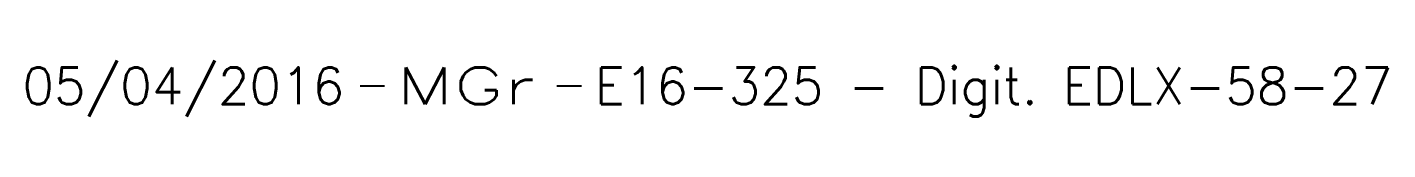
# Model space of a CAD drawing. Header units: millimetres. Extents: x 199000 to 200000, y 53010 to 53616.
# Drawn here: x 199511.48 to 199539.22, y 53010.48 to 53011.62 of the extents above; entities that cross this region are included whole.
import ezdxf
from ezdxf.enums import TextEntityAlignment as Align

# ---------------------------------------------------------------- set-up
doc = ezdxf.new("R2010")
doc.units = ezdxf.units.MM
doc.layers.get('0').update_dxf_attribs({"linetype": 'CONTINUOUS'})
doc.layers.add('M_910', color=7, linetype='CONTINUOUS', plot=False)
doc.styles.get("Standard").update_dxf_attribs({"font": 'romans.shx', "width": 0.85})

# ---------------------------------------------------------------- blocks, each defined once
blk = doc.blocks.new('GIS_MODF')
at = {"color": 0, "linetype": 'Continuous', "flags": 128}
for points in [[(-2.257, -0.012), (-1.757, -0.012)], [(1.758, -0.012), (2.258, -0.012)]]:
    blk.add_lwpolyline(points, dxfattribs=at)
at = {"color": 0, "linetype": 'Continuous'}
blk.add_attdef('DATE', text='', height=0.75, dxfattribs=at).set_placement((-2.583, -0.387), align=Align.RIGHT)
at = {"color": 0, "linetype": 'Continuous', "width": 3.590909}
blk.add_attdef('USER', text='', height=0.75, dxfattribs=at).set_placement((-1.516, -0.387), (1.306, -0.387), align=Align.FIT)
at = {"color": 0, "linetype": 'Continuous'}
blk.add_attdef('DESC', (2.528, -0.387), '', height=0.75, dxfattribs=at)

msp = doc.modelspace()

# ---------------------------------------------------------------- block references
at = {"layer": 'M_910'}
ref = msp.add_blockref('GIS_MODF', (199520.525, 53011.114), dxfattribs=at)
ref.add_attrib('DATE', '05/04/2016', dxfattribs={"layer": '0', "color": 0, "linetype": 'Continuous', "height": 0.75}).set_placement((199517.943, 53010.727), align=Align.RIGHT)
ref.add_attrib('USER', 'MGr', dxfattribs={"layer": '0', "color": 0, "linetype": 'Continuous', "height": 0.75, "width": 1.385965}).set_placement((199519.009, 53010.727), (199521.831, 53010.727), align=Align.FIT)
ref.add_attrib('DESC', 'E16-325 - Digit. EDLX-58-27 ', (199523.053, 53010.727), dxfattribs={"layer": '0', "color": 0, "linetype": 'Continuous', "height": 0.75})

doc.saveas('drawing.dxf')
